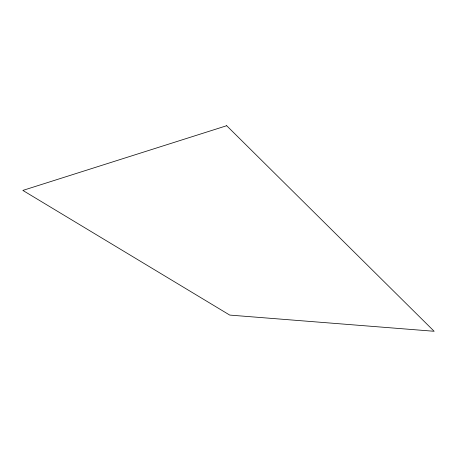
<?xml version="1.0" encoding="UTF-8"?>
<svg xmlns="http://www.w3.org/2000/svg" width="457" height="457" viewBox="0 0 457 457"><rect width="100%" height="100%" fill="white"/><g stroke="black" fill="none" stroke-linecap="round" stroke-linejoin="round"><path stroke-width="0.69" d="M226.683 125.721L22.85 190.415L229.734 315.084L434.15 331.279L226.683 125.721"/></g></svg>
